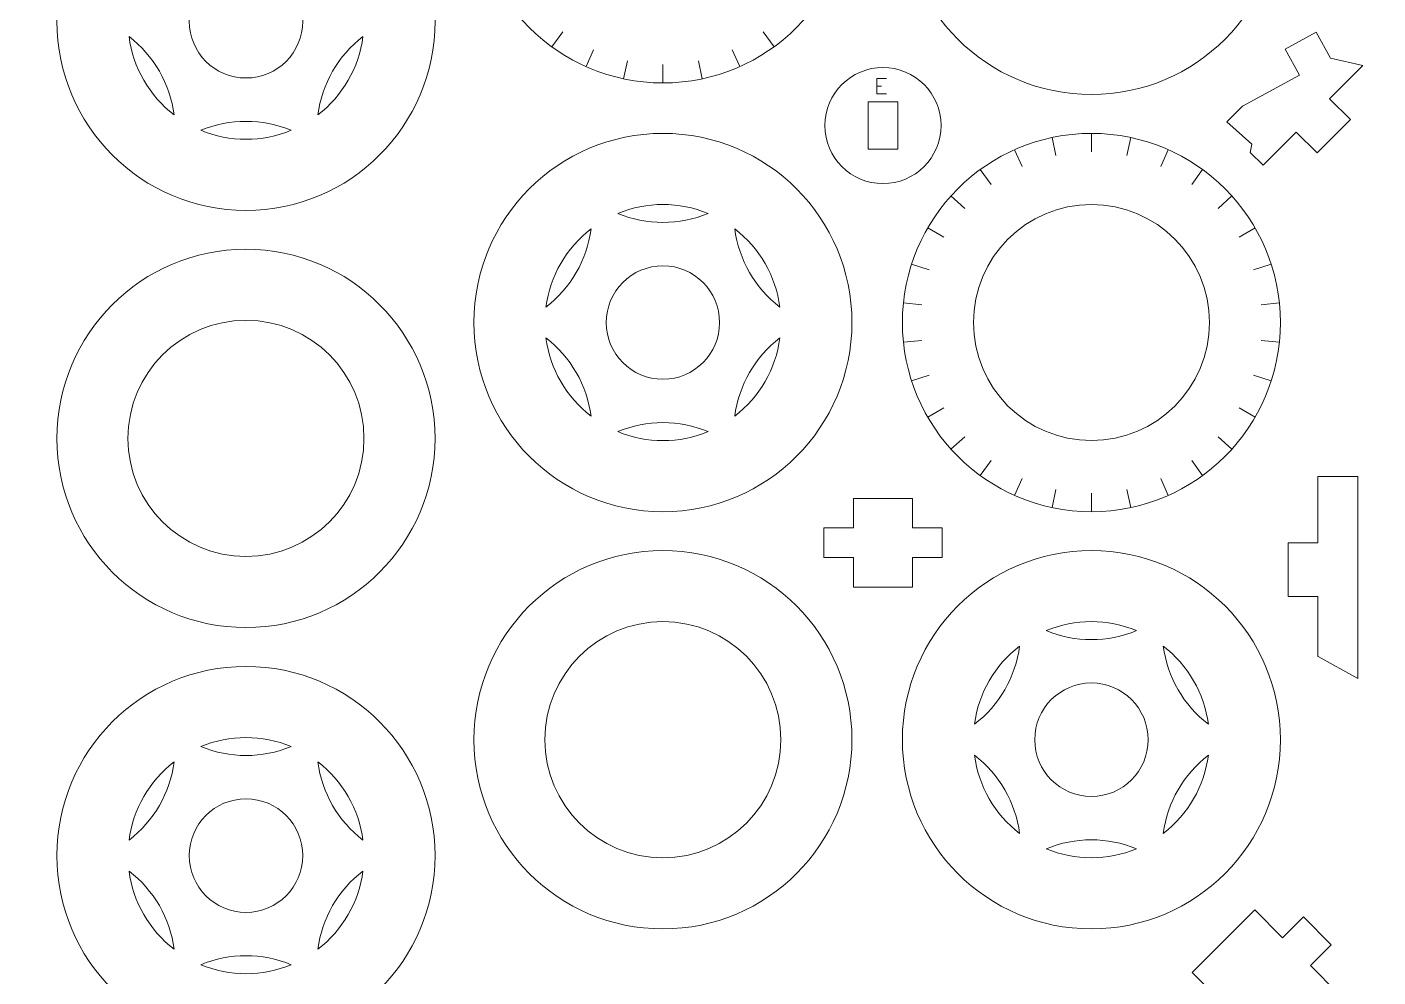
# Model space of a CAD drawing. Header units: centimetres. Extents: x -47.2 to 47.8, y -16.6 to 12.4.
# Drawn here: x -21.02 to -9.36, y -6.32 to 1.88 of the extents above; entities that cross this region are included whole.
import ezdxf

# ---------------------------------------------------------------- set-up
doc = ezdxf.new("R2010")
doc.units = ezdxf.units.CM
doc.header["$MEASUREMENT"] = 0
doc.layers.add('Camada 1', color=7, linetype='Continuous')

msp = doc.modelspace()

# ---------------------------------------------------------------- linework, layer by layer
at = {"layer": 'Camada 1', "color": 6, "lineweight": 9}
msp.add_open_spline([(-27.9276, 12.40298), (-27.9276, 12.40298), (-9.5276, 12.40298), (-9.5276, 12.40298), (-9.5276, 12.40298), (-9.3626, 12.40298), (-9.2276, 12.26798), (-9.2276, 12.10298), (-9.2276, 12.10298), (-9.2276, 12.10298), (-9.2276, -16.29702), (-9.2276, -16.29702), (-9.2276, -16.29702), (-9.2276, -16.46202), (-9.3626, -16.59702), (-9.5276, -16.59702), (-9.5276, -16.59702), (-9.5276, -16.59702), (-27.9276, -16.59702), (-27.9276, -16.59702), (-27.9276, -16.59702), (-28.0926, -16.59702), (-28.2276, -16.46202), (-28.2276, -16.29702), (-28.2276, -16.29702), (-28.2276, -16.29702), (-28.2276, 12.10298), (-28.2276, 12.10298), (-28.2276, 12.10298), (-28.2276, 12.26798), (-28.0926, 12.40298), (-27.9276, 12.40298)], degree=3, knots=[0, 0, 0, 0, 0.11111111, 0.11111111, 0.11111111, 0.11111111, 0.22222222, 0.22222222, 0.22222222, 0.22222222, 0.33333333, 0.33333333, 0.33333333, 0.33333333, 0.44444444, 0.44444444, 0.44444444, 0.44444444, 0.55555556, 0.55555556, 0.55555556, 0.55555556, 0.66666667, 0.66666667, 0.66666667, 0.66666667, 0.77777778, 0.77777778, 0.77777778, 0.77777778, 1, 1, 1, 1], dxfattribs=at)
at = {"layer": 'Camada 1', "color": 250, "lineweight": 9}
for points, knots in [([(-15.53287, 4.65827), (-14.6314, 4.65827), (-13.90064, 3.92749), (-13.90064, 3.02603), (-13.90064, 3.02603), (-13.90064, 2.12457), (-14.6314, 1.3938), (-15.53287, 1.3938), (-15.53287, 1.3938), (-16.43433, 1.3938), (-17.16509, 2.12457), (-17.16509, 3.02603), (-17.16509, 3.02603), (-17.16509, 3.92749), (-16.43433, 4.65827), (-15.53287, 4.65827)], [0, 0, 0, 0, 0.2, 0.2, 0.2, 0.2, 0.4, 0.4, 0.4, 0.4, 0.6, 0.6, 0.6, 0.6, 1, 1, 1, 1]), ([(-11.83287, 4.55826), (-10.9314, 4.55826), (-10.20064, 3.82749), (-10.20064, 2.92603), (-10.20064, 2.92603), (-10.20064, 2.02457), (-10.9314, 1.2938), (-11.83287, 1.2938), (-11.83287, 1.2938), (-12.73433, 1.2938), (-13.46509, 2.02457), (-13.46509, 2.92603), (-13.46509, 2.92603), (-13.46509, 3.82749), (-12.73433, 4.55826), (-11.83287, 4.55826)], [0, 0, 0, 0, 0.2, 0.2, 0.2, 0.2, 0.4, 0.4, 0.4, 0.4, 0.6, 0.6, 0.6, 0.6, 1, 1, 1, 1]), ([(-19.13287, 3.55827), (-18.2314, 3.55827), (-17.50064, 2.82749), (-17.50064, 1.92603), (-17.50064, 1.92603), (-17.50064, 1.02457), (-18.2314, 0.2938), (-19.13287, 0.2938), (-19.13287, 0.2938), (-20.03433, 0.2938), (-20.76509, 1.02457), (-20.76509, 1.92603), (-20.76509, 1.92603), (-20.76509, 2.82749), (-20.03433, 3.55827), (-19.13287, 3.55827)], [0, 0, 0, 0, 0.2, 0.2, 0.2, 0.2, 0.4, 0.4, 0.4, 0.4, 0.6, 0.6, 0.6, 0.6, 1, 1, 1, 1]), ([(-10.03738, 1.46102), (-10.03738, 1.46102), (-10.15983, 1.68467), (-10.15983, 1.68467), (-10.15983, 1.68467), (-10.15983, 1.68467), (-9.89146, 1.83168), (-9.89146, 1.83168), (-9.89146, 1.83168), (-9.89146, 1.83168), (-9.76901, 1.60802), (-9.76901, 1.60802), (-9.76901, 1.60802), (-9.76901, 1.60802), (-9.48947, 1.5445), (-9.48947, 1.5445), (-9.48947, 1.5445), (-9.48947, 1.5445), (-9.77667, 1.2573), (-9.77667, 1.2573), (-9.77667, 1.2573), (-9.77667, 1.2573), (-9.59634, 1.07696), (-9.59634, 1.07696), (-9.59634, 1.07696), (-9.59634, 1.07696), (-9.88354, 0.78977), (-9.88354, 0.78977), (-9.88354, 0.78977), (-9.88354, 0.78977), (-10.06387, 0.9701), (-10.06387, 0.9701), (-10.06387, 0.9701), (-10.06387, 0.9701), (-10.35107, 0.6829), (-10.35107, 0.6829), (-10.35107, 0.6829), (-10.35107, 0.6829), (-10.46337, 0.79465), (-10.46337, 0.79465), (-10.46337, 0.79465), (-10.46337, 0.79465), (-10.44706, 0.86646), (-10.44706, 0.86646), (-10.44706, 0.86646), (-10.44706, 0.86646), (-10.66246, 1.05746), (-10.66246, 1.05746), (-10.66246, 1.05746), (-10.66246, 1.05746), (-10.52819, 1.19177), (-10.52819, 1.19177), (-10.52819, 1.19177), (-10.52819, 1.19177), (-10.03738, 1.46102), (-10.03738, 1.46102)], [0, 0, 0, 0, 0.06666667, 0.06666667, 0.06666667, 0.06666667, 0.13333333, 0.13333333, 0.13333333, 0.13333333, 0.2, 0.2, 0.2, 0.2, 0.26666667, 0.26666667, 0.26666667, 0.26666667, 0.33333333, 0.33333333, 0.33333333, 0.33333333, 0.4, 0.4, 0.4, 0.4, 0.46666667, 0.46666667, 0.46666667, 0.46666667, 0.53333333, 0.53333333, 0.53333333, 0.53333333, 0.6, 0.6, 0.6, 0.6, 0.66666667, 0.66666667, 0.66666667, 0.66666667, 0.73333333, 0.73333333, 0.73333333, 0.73333333, 0.8, 0.8, 0.8, 0.8, 0.86666667, 0.86666667, 0.86666667, 0.86666667, 1, 1, 1, 1]), ([(-13.63287, 1.52723), (-13.35606, 1.52723), (-13.13167, 1.30284), (-13.13167, 1.02604), (-13.13167, 1.02604), (-13.13167, 0.74923), (-13.35606, 0.52484), (-13.63287, 0.52484), (-13.63287, 0.52484), (-13.90968, 0.52484), (-14.13407, 0.74923), (-14.13407, 1.02604), (-14.13407, 1.02604), (-14.13407, 1.30284), (-13.90968, 1.52723), (-13.63287, 1.52723)], [0, 0, 0, 0, 0.2, 0.2, 0.2, 0.2, 0.4, 0.4, 0.4, 0.4, 0.6, 0.6, 0.6, 0.6, 1, 1, 1, 1]), ([(-15.53287, 0.95827), (-14.63142, 0.95827), (-13.90064, 0.22749), (-13.90064, -0.67397), (-13.90064, -0.67397), (-13.90064, -1.57543), (-14.63142, -2.3062), (-15.53287, -2.3062), (-15.53287, -2.3062), (-16.43433, -2.3062), (-17.1651, -1.57543), (-17.1651, -0.67397), (-17.1651, -0.67397), (-17.1651, 0.22749), (-16.43433, 0.95827), (-15.53287, 0.95827)], [0, 0, 0, 0, 0.2, 0.2, 0.2, 0.2, 0.4, 0.4, 0.4, 0.4, 0.6, 0.6, 0.6, 0.6, 1, 1, 1, 1]), ([(-11.83287, 0.95827), (-10.93142, 0.95827), (-10.20064, 0.22749), (-10.20064, -0.67397), (-10.20064, -0.67397), (-10.20064, -1.57543), (-10.93142, -2.3062), (-11.83287, -2.3062), (-11.83287, -2.3062), (-12.73433, -2.3062), (-13.4651, -1.57543), (-13.4651, -0.67397), (-13.4651, -0.67397), (-13.4651, 0.22749), (-12.73433, 0.95827), (-11.83287, 0.95827)], [0, 0, 0, 0, 0.2, 0.2, 0.2, 0.2, 0.4, 0.4, 0.4, 0.4, 0.6, 0.6, 0.6, 0.6, 1, 1, 1, 1]), ([(-19.13287, -0.04174), (-18.23141, -0.04174), (-17.50064, -0.77251), (-17.50064, -1.67397), (-17.50064, -1.67397), (-17.50064, -2.57543), (-18.23141, -3.30619), (-19.13287, -3.30619), (-19.13287, -3.30619), (-20.03433, -3.30619), (-20.7651, -2.57543), (-20.7651, -1.67397), (-20.7651, -1.67397), (-20.7651, -0.77251), (-20.03433, -0.04174), (-19.13287, -0.04174)], [0, 0, 0, 0, 0.2, 0.2, 0.2, 0.2, 0.4, 0.4, 0.4, 0.4, 0.6, 0.6, 0.6, 0.6, 1, 1, 1, 1]), ([(-9.87899, -2.57544), (-9.87899, -2.57544), (-9.87899, -2.00202), (-9.87899, -2.00202), (-9.87899, -2.00202), (-9.87899, -2.00202), (-9.53175, -2.00203), (-9.53175, -2.00203), (-9.53175, -2.00203), (-9.53175, -2.00203), (-9.53175, -3.74591), (-9.53175, -3.74591), (-9.53175, -3.74591), (-9.53175, -3.74591), (-9.87613, -3.55688), (-9.87613, -3.55688), (-9.87613, -3.55688), (-9.87613, -3.55688), (-9.879, -3.55688), (-9.879, -3.55688), (-9.879, -3.55688), (-9.879, -3.55688), (-9.87899, -3.0386), (-9.87899, -3.0386), (-9.87899, -3.0386), (-9.87899, -3.0386), (-10.134, -3.0386), (-10.134, -3.0386), (-10.134, -3.0386), (-10.134, -3.0386), (-10.134, -2.57544), (-10.134, -2.57544), (-10.134, -2.57544), (-10.134, -2.57544), (-9.87899, -2.57544), (-9.87899, -2.57544)], [0, 0, 0, 0, 0.1, 0.1, 0.1, 0.1, 0.2, 0.2, 0.2, 0.2, 0.3, 0.3, 0.3, 0.3, 0.4, 0.4, 0.4, 0.4, 0.5, 0.5, 0.5, 0.5, 0.6, 0.6, 0.6, 0.6, 0.7, 0.7, 0.7, 0.7, 0.8, 0.8, 0.8, 0.8, 1, 1, 1, 1]), ([(-14.14294, -2.44645), (-14.14294, -2.44645), (-14.14294, -2.70148), (-14.14294, -2.70148), (-14.14294, -2.70148), (-14.14294, -2.70148), (-13.88791, -2.70148), (-13.88791, -2.70148), (-13.88791, -2.70148), (-13.88791, -2.70148), (-13.88791, -2.95652), (-13.88791, -2.95652), (-13.88791, -2.95652), (-13.88791, -2.95652), (-13.37784, -2.95652), (-13.37784, -2.95652), (-13.37784, -2.95652), (-13.37784, -2.95652), (-13.37784, -2.70148), (-13.37784, -2.70148), (-13.37784, -2.70148), (-13.37784, -2.70148), (-13.1228, -2.70148), (-13.1228, -2.70148), (-13.1228, -2.70148), (-13.1228, -2.70148), (-13.1228, -2.44645), (-13.1228, -2.44645), (-13.1228, -2.44645), (-13.1228, -2.44645), (-13.37784, -2.44645), (-13.37784, -2.44645), (-13.37784, -2.44645), (-13.37784, -2.44645), (-13.37784, -2.19142), (-13.37784, -2.19142), (-13.37784, -2.19142), (-13.37784, -2.19142), (-13.88791, -2.19142), (-13.88791, -2.19142), (-13.88791, -2.19142), (-13.88791, -2.19142), (-13.88791, -2.44645), (-13.88791, -2.44645), (-13.88791, -2.44645), (-13.88791, -2.44645), (-14.14294, -2.44645), (-14.14294, -2.44645)], [0, 0, 0, 0, 0.07692308, 0.07692308, 0.07692308, 0.07692308, 0.15384615, 0.15384615, 0.15384615, 0.15384615, 0.23076923, 0.23076923, 0.23076923, 0.23076923, 0.30769231, 0.30769231, 0.30769231, 0.30769231, 0.38461538, 0.38461538, 0.38461538, 0.38461538, 0.46153846, 0.46153846, 0.46153846, 0.46153846, 0.53846154, 0.53846154, 0.53846154, 0.53846154, 0.61538462, 0.61538462, 0.61538462, 0.61538462, 0.69230769, 0.69230769, 0.69230769, 0.69230769, 0.76923077, 0.76923077, 0.76923077, 0.76923077, 0.84615385, 0.84615385, 0.84615385, 0.84615385, 1, 1, 1, 1]), ([(-15.53287, -2.64174), (-14.63141, -2.64174), (-13.90064, -3.37251), (-13.90064, -4.27397), (-13.90064, -4.27397), (-13.90064, -5.17543), (-14.63141, -5.90619), (-15.53287, -5.90619), (-15.53287, -5.90619), (-16.43433, -5.90619), (-17.1651, -5.17543), (-17.1651, -4.27397), (-17.1651, -4.27397), (-17.1651, -3.37251), (-16.43433, -2.64174), (-15.53287, -2.64174)], [0, 0, 0, 0, 0.2, 0.2, 0.2, 0.2, 0.4, 0.4, 0.4, 0.4, 0.6, 0.6, 0.6, 0.6, 1, 1, 1, 1]), ([(-11.83287, -2.64173), (-10.93141, -2.64173), (-10.20064, -3.37251), (-10.20064, -4.27397), (-10.20064, -4.27397), (-10.20064, -5.17543), (-10.93141, -5.9062), (-11.83287, -5.9062), (-11.83287, -5.9062), (-12.73433, -5.9062), (-13.4651, -5.17543), (-13.4651, -4.27397), (-13.4651, -4.27397), (-13.4651, -3.37251), (-12.73433, -2.64173), (-11.83287, -2.64173)], [0, 0, 0, 0, 0.2, 0.2, 0.2, 0.2, 0.4, 0.4, 0.4, 0.4, 0.6, 0.6, 0.6, 0.6, 1, 1, 1, 1]), ([(-19.13287, -3.64174), (-18.23141, -3.64174), (-17.50064, -4.37251), (-17.50064, -5.27397), (-17.50064, -5.27397), (-17.50064, -6.17543), (-18.23141, -6.9062), (-19.13287, -6.9062), (-19.13287, -6.9062), (-20.03433, -6.9062), (-20.7651, -6.17543), (-20.7651, -5.27397), (-20.7651, -5.27397), (-20.7651, -4.37251), (-20.03433, -3.64174), (-19.13287, -3.64174)], [0, 0, 0, 0, 0.2, 0.2, 0.2, 0.2, 0.4, 0.4, 0.4, 0.4, 0.6, 0.6, 0.6, 0.6, 1, 1, 1, 1]), ([(-10.18258, -5.98322), (-10.18258, -5.98322), (-10.42303, -5.74277), (-10.42303, -5.74277), (-10.42303, -5.74277), (-10.42303, -5.74277), (-10.96405, -6.28379), (-10.96405, -6.28379), (-10.96405, -6.28379), (-10.96405, -6.28379), (-10.7236, -6.52424), (-10.7236, -6.52424), (-10.7236, -6.52424), (-10.7236, -6.52424), (-10.90394, -6.70458), (-10.90394, -6.70458), (-10.90394, -6.70458), (-10.90394, -6.70458), (-10.66349, -6.94504), (-10.66349, -6.94504), (-10.66349, -6.94504), (-10.66349, -6.94504), (-10.48315, -6.7647), (-10.48315, -6.7647), (-10.48315, -6.7647), (-10.48315, -6.7647), (-10.2427, -7.00515), (-10.2427, -7.00515), (-10.2427, -7.00515), (-10.2427, -7.00515), (-9.70168, -6.46413), (-9.70168, -6.46413), (-9.70168, -6.46413), (-9.70168, -6.46413), (-9.94213, -6.22367), (-9.94213, -6.22367), (-9.94213, -6.22367), (-9.94213, -6.22367), (-9.7618, -6.04334), (-9.7618, -6.04334), (-9.7618, -6.04334), (-9.7618, -6.04334), (-10.00225, -5.80289), (-10.00225, -5.80289), (-10.00225, -5.80289), (-10.00225, -5.80289), (-10.18258, -5.98322), (-10.18258, -5.98322)], [0, 0, 0, 0, 0.07692308, 0.07692308, 0.07692308, 0.07692308, 0.15384615, 0.15384615, 0.15384615, 0.15384615, 0.23076923, 0.23076923, 0.23076923, 0.23076923, 0.30769231, 0.30769231, 0.30769231, 0.30769231, 0.38461538, 0.38461538, 0.38461538, 0.38461538, 0.46153846, 0.46153846, 0.46153846, 0.46153846, 0.53846154, 0.53846154, 0.53846154, 0.53846154, 0.61538462, 0.61538462, 0.61538462, 0.61538462, 0.69230769, 0.69230769, 0.69230769, 0.69230769, 0.76923077, 0.76923077, 0.76923077, 0.76923077, 0.84615385, 0.84615385, 0.84615385, 0.84615385, 1, 1, 1, 1])]:
    msp.add_open_spline(points, degree=3, knots=knots, dxfattribs=at)
at = {"layer": 'Camada 1', "color": 114, "lineweight": 9}
for points, knots in [([(-19.13287, 2.41568), (-18.86245, 2.41568), (-18.64322, 2.19645), (-18.64322, 1.92603), (-18.64322, 1.92603), (-18.64322, 1.65561), (-18.86245, 1.4364), (-19.13287, 1.4364), (-19.13287, 1.4364), (-19.40328, 1.4364), (-19.6225, 1.65561), (-19.6225, 1.92603), (-19.6225, 1.92603), (-19.6225, 2.19645), (-19.40328, 2.41568), (-19.13287, 2.41568)], [0, 0, 0, 0, 0.2, 0.2, 0.2, 0.2, 0.4, 0.4, 0.4, 0.4, 0.6, 0.6, 0.6, 0.6, 1, 1, 1, 1]), ([(-20.14298, 1.79306), (-20.10771, 1.52516), (-19.96747, 1.28223), (-19.75311, 1.11775), (-19.75311, 1.11775), (-19.78837, 1.38563), (-19.92862, 1.62856), (-20.14298, 1.79306)], [0, 0, 0, 0, 0.33333333, 0.33333333, 0.33333333, 0.33333333, 1, 1, 1, 1]), ([(-18.51264, 1.11775), (-18.29828, 1.28223), (-18.15801, 1.52515), (-18.12275, 1.79304), (-18.12275, 1.79304), (-18.3371, 1.62856), (-18.47735, 1.38563), (-18.51264, 1.11775)], [0, 0, 0, 0, 0.33333333, 0.33333333, 0.33333333, 0.33333333, 1, 1, 1, 1]), ([(-13.50516, 1.23055), (-13.50516, 1.23055), (-13.50516, 0.8225), (-13.50516, 0.8225), (-13.50516, 0.8225), (-13.50516, 0.8225), (-13.7602, 0.8225), (-13.7602, 0.8225), (-13.7602, 0.8225), (-13.7602, 0.8225), (-13.7602, 1.23055), (-13.7602, 1.23055), (-13.7602, 1.23055), (-13.7602, 1.23055), (-13.50516, 1.23055), (-13.50516, 1.23055)], [0, 0, 0, 0, 0.2, 0.2, 0.2, 0.2, 0.4, 0.4, 0.4, 0.4, 0.6, 0.6, 0.6, 0.6, 1, 1, 1, 1]), ([(-19.52275, 0.98476), (-19.27312, 0.88135), (-18.99262, 0.88134), (-18.74298, 0.98474), (-18.74298, 0.98474), (-18.99262, 1.08815), (-19.27312, 1.08815), (-19.52275, 0.98476)], [0, 0, 0, 0, 0.33333333, 0.33333333, 0.33333333, 0.33333333, 1, 1, 1, 1]), ([(-15.14299, 0.26732), (-15.39264, 0.37071), (-15.67314, 0.37071), (-15.92277, 0.26732), (-15.92277, 0.26732), (-15.67314, 0.16392), (-15.39264, 0.16392), (-15.14299, 0.26732)], [0, 0, 0, 0, 0.33333333, 0.33333333, 0.33333333, 0.33333333, 1, 1, 1, 1]), ([(-11.83286, 0.34487), (-11.27018, 0.34487), (-10.81403, -0.11127), (-10.81403, -0.67396), (-10.81403, -0.67396), (-10.81403, -1.23664), (-11.27018, -1.69278), (-11.83286, -1.69278), (-11.83286, -1.69278), (-12.39554, -1.69278), (-12.85169, -1.23664), (-12.85169, -0.67396), (-12.85169, -0.67396), (-12.85169, -0.11127), (-12.39554, 0.34487), (-11.83286, 0.34487)], [0, 0, 0, 0, 0.2, 0.2, 0.2, 0.2, 0.4, 0.4, 0.4, 0.4, 0.6, 0.6, 0.6, 0.6, 1, 1, 1, 1]), ([(-16.15309, 0.13433), (-16.36747, -0.03016), (-16.50772, -0.27306), (-16.543, -0.54097), (-16.543, -0.54097), (-16.32862, -0.37647), (-16.18837, -0.13356), (-16.15309, 0.13433)], [0, 0, 0, 0, 0.33333333, 0.33333333, 0.33333333, 0.33333333, 1, 1, 1, 1]), ([(-14.52276, -0.54098), (-14.55803, -0.27309), (-14.69828, -0.03016), (-14.91264, 0.13434), (-14.91264, 0.13434), (-14.87737, -0.13356), (-14.73712, -0.37647), (-14.52276, -0.54098)], [0, 0, 0, 0, 0.33333333, 0.33333333, 0.33333333, 0.33333333, 1, 1, 1, 1]), ([(-15.53287, -0.18432), (-15.26245, -0.18432), (-15.04323, -0.40355), (-15.04323, -0.67397), (-15.04323, -0.67397), (-15.04323, -0.94439), (-15.26245, -1.1636), (-15.53287, -1.1636), (-15.53287, -1.1636), (-15.8033, -1.1636), (-16.02251, -0.94439), (-16.02251, -0.67397), (-16.02251, -0.67397), (-16.02251, -0.40355), (-15.8033, -0.18432), (-15.53287, -0.18432)], [0, 0, 0, 0, 0.2, 0.2, 0.2, 0.2, 0.4, 0.4, 0.4, 0.4, 0.6, 0.6, 0.6, 0.6, 1, 1, 1, 1]), ([(-19.13286, -0.65512), (-18.57019, -0.65512), (-18.11404, -1.11127), (-18.11404, -1.67396), (-18.11404, -1.67396), (-18.11404, -2.23663), (-18.57019, -2.69278), (-19.13286, -2.69278), (-19.13286, -2.69278), (-19.69555, -2.69278), (-20.1517, -2.23663), (-20.1517, -1.67396), (-20.1517, -1.67396), (-20.1517, -1.11127), (-19.69555, -0.65512), (-19.13286, -0.65512)], [0, 0, 0, 0, 0.2, 0.2, 0.2, 0.2, 0.4, 0.4, 0.4, 0.4, 0.6, 0.6, 0.6, 0.6, 1, 1, 1, 1]), ([(-16.54299, -0.80694), (-16.50772, -1.07484), (-16.36748, -1.31777), (-16.15311, -1.48225), (-16.15311, -1.48225), (-16.18838, -1.21437), (-16.32863, -0.97144), (-16.54299, -0.80694)], [0, 0, 0, 0, 0.33333333, 0.33333333, 0.33333333, 0.33333333, 1, 1, 1, 1]), ([(-14.91265, -1.48225), (-14.69828, -1.31777), (-14.55802, -1.07485), (-14.52275, -0.80696), (-14.52275, -0.80696), (-14.73711, -0.97144), (-14.87736, -1.21437), (-14.91265, -1.48225)], [0, 0, 0, 0, 0.33333333, 0.33333333, 0.33333333, 0.33333333, 1, 1, 1, 1]), ([(-15.92276, -1.61524), (-15.67314, -1.71865), (-15.39262, -1.71866), (-15.14299, -1.61526), (-15.14299, -1.61526), (-15.39262, -1.51185), (-15.67312, -1.51185), (-15.92276, -1.61524)], [0, 0, 0, 0, 0.33333333, 0.33333333, 0.33333333, 0.33333333, 1, 1, 1, 1]), ([(-15.53286, -3.25512), (-14.97018, -3.25512), (-14.51403, -3.71127), (-14.51403, -4.27396), (-14.51403, -4.27396), (-14.51403, -4.83663), (-14.97018, -5.29278), (-15.53286, -5.29278), (-15.53286, -5.29278), (-16.09555, -5.29278), (-16.55169, -4.83663), (-16.55169, -4.27396), (-16.55169, -4.27396), (-16.55169, -3.71127), (-16.09555, -3.25512), (-15.53286, -3.25512)], [0, 0, 0, 0, 0.2, 0.2, 0.2, 0.2, 0.4, 0.4, 0.4, 0.4, 0.6, 0.6, 0.6, 0.6, 1, 1, 1, 1]), ([(-11.44299, -3.33268), (-11.69263, -3.22929), (-11.97313, -3.22929), (-12.22277, -3.33268), (-12.22277, -3.33268), (-11.97313, -3.43608), (-11.69263, -3.43608), (-11.44299, -3.33268)], [0, 0, 0, 0, 0.33333333, 0.33333333, 0.33333333, 0.33333333, 1, 1, 1, 1]), ([(-12.45309, -3.46567), (-12.66746, -3.63016), (-12.80773, -3.87306), (-12.84299, -4.14097), (-12.84299, -4.14097), (-12.62863, -3.97647), (-12.48838, -3.73356), (-12.45309, -3.46567)], [0, 0, 0, 0, 0.33333333, 0.33333333, 0.33333333, 0.33333333, 1, 1, 1, 1]), ([(-10.82276, -4.14098), (-10.85803, -3.87309), (-10.99828, -3.63016), (-11.21264, -3.46566), (-11.21264, -3.46566), (-11.17737, -3.73356), (-11.03712, -3.97647), (-10.82276, -4.14098)], [0, 0, 0, 0, 0.33333333, 0.33333333, 0.33333333, 0.33333333, 1, 1, 1, 1]), ([(-11.83287, -3.78432), (-11.56245, -3.78432), (-11.34323, -4.00355), (-11.34323, -4.27397), (-11.34323, -4.27397), (-11.34323, -4.54439), (-11.56245, -4.7636), (-11.83287, -4.7636), (-11.83287, -4.7636), (-12.10329, -4.7636), (-12.32252, -4.54439), (-12.32252, -4.27397), (-12.32252, -4.27397), (-12.32252, -4.00355), (-12.10329, -3.78432), (-11.83287, -3.78432)], [0, 0, 0, 0, 0.2, 0.2, 0.2, 0.2, 0.4, 0.4, 0.4, 0.4, 0.6, 0.6, 0.6, 0.6, 1, 1, 1, 1]), ([(-18.743, -4.33269), (-18.99263, -4.22929), (-19.27313, -4.22929), (-19.52277, -4.33269), (-19.52277, -4.33269), (-19.27313, -4.43608), (-18.99263, -4.43608), (-18.743, -4.33269)], [0, 0, 0, 0, 0.33333333, 0.33333333, 0.33333333, 0.33333333, 1, 1, 1, 1]), ([(-12.84298, -4.40694), (-12.80773, -4.67484), (-12.66749, -4.91777), (-12.45311, -5.08225), (-12.45311, -5.08225), (-12.48838, -4.81437), (-12.62863, -4.57144), (-12.84298, -4.40694)], [0, 0, 0, 0, 0.33333333, 0.33333333, 0.33333333, 0.33333333, 1, 1, 1, 1]), ([(-11.21266, -5.08225), (-10.99828, -4.91777), (-10.85802, -4.67485), (-10.82275, -4.40696), (-10.82275, -4.40696), (-11.03712, -4.57144), (-11.17737, -4.81437), (-11.21266, -5.08225)], [0, 0, 0, 0, 0.33333333, 0.33333333, 0.33333333, 0.33333333, 1, 1, 1, 1]), ([(-19.75309, -4.46567), (-19.96747, -4.63016), (-20.10773, -4.87306), (-20.14299, -5.14097), (-20.14299, -5.14097), (-19.92862, -4.97647), (-19.78837, -4.73356), (-19.75309, -4.46567)], [0, 0, 0, 0, 0.33333333, 0.33333333, 0.33333333, 0.33333333, 1, 1, 1, 1]), ([(-18.12276, -5.14098), (-18.15803, -4.87309), (-18.29828, -4.63016), (-18.51264, -4.46566), (-18.51264, -4.46566), (-18.47737, -4.73356), (-18.33712, -4.97647), (-18.12276, -5.14098)], [0, 0, 0, 0, 0.33333333, 0.33333333, 0.33333333, 0.33333333, 1, 1, 1, 1]), ([(-19.13287, -4.78432), (-18.86245, -4.78432), (-18.64323, -5.00355), (-18.64323, -5.27397), (-18.64323, -5.27397), (-18.64323, -5.54439), (-18.86245, -5.7636), (-19.13287, -5.7636), (-19.13287, -5.7636), (-19.40329, -5.7636), (-19.62251, -5.54439), (-19.62251, -5.27397), (-19.62251, -5.27397), (-19.62251, -5.00355), (-19.40329, -4.78432), (-19.13287, -4.78432)], [0, 0, 0, 0, 0.2, 0.2, 0.2, 0.2, 0.4, 0.4, 0.4, 0.4, 0.6, 0.6, 0.6, 0.6, 1, 1, 1, 1]), ([(-12.22277, -5.21524), (-11.97313, -5.31865), (-11.69262, -5.31866), (-11.44299, -5.21526), (-11.44299, -5.21526), (-11.69262, -5.11185), (-11.97312, -5.11185), (-12.22277, -5.21524)], [0, 0, 0, 0, 0.33333333, 0.33333333, 0.33333333, 0.33333333, 1, 1, 1, 1]), ([(-20.14298, -5.40695), (-20.10773, -5.67484), (-19.96748, -5.91777), (-19.75312, -6.08225), (-19.75312, -6.08225), (-19.78838, -5.81437), (-19.92863, -5.57144), (-20.14298, -5.40695)], [0, 0, 0, 0, 0.33333333, 0.33333333, 0.33333333, 0.33333333, 1, 1, 1, 1]), ([(-18.51265, -6.08225), (-18.29828, -5.91777), (-18.15803, -5.67485), (-18.12275, -5.40696), (-18.12275, -5.40696), (-18.33711, -5.57144), (-18.47736, -5.81437), (-18.51265, -6.08225)], [0, 0, 0, 0, 0.33333333, 0.33333333, 0.33333333, 0.33333333, 1, 1, 1, 1]), ([(-19.52276, -6.21524), (-19.27313, -6.31865), (-18.99262, -6.31866), (-18.743, -6.21525), (-18.743, -6.21525), (-18.99262, -6.11185), (-19.27312, -6.11185), (-19.52276, -6.21524)], [0, 0, 0, 0, 0.33333333, 0.33333333, 0.33333333, 0.33333333, 1, 1, 1, 1])]:
    msp.add_open_spline(points, degree=3, knots=knots, dxfattribs=at)
at = {"layer": 'Camada 1', "color": 5, "lineweight": 9}
for points in [[(-16.49226, 1.70553), (-16.49226, 1.70553), (-16.39846, 1.83463), (-16.39846, 1.83463)], [(-14.57346, 1.70555), (-14.57346, 1.70555), (-14.66726, 1.83463), (-14.66726, 1.83463)], [(-16.19674, 1.53493), (-16.19674, 1.53493), (-16.13184, 1.68071), (-16.13184, 1.68071)], [(-14.86896, 1.53494), (-14.86896, 1.53494), (-14.93388, 1.68071), (-14.93388, 1.68071)], [(-15.87222, 1.42949), (-15.87222, 1.42949), (-15.83905, 1.58556), (-15.83905, 1.58556)], [(-15.53286, 1.39381), (-15.53286, 1.39381), (-15.53287, 1.55339), (-15.53287, 1.55339)], [(-15.1935, 1.42949), (-15.1935, 1.42949), (-15.22668, 1.58556), (-15.22668, 1.58556)], [(-13.68539, 1.36525), (-13.68539, 1.36525), (-13.64405, 1.36525), (-13.64405, 1.36525)], [(-11.83287, 0.95827), (-11.83287, 0.95827), (-11.83287, 0.79867), (-11.83287, 0.79867)], [(-12.49676, 0.81714), (-12.49676, 0.81714), (-12.43185, 0.67136), (-12.43185, 0.67136)], [(-12.17224, 0.9226), (-12.17224, 0.9226), (-12.13905, 0.7665), (-12.13905, 0.7665)], [(-11.49354, 0.9226), (-11.49354, 0.9226), (-11.5267, 0.7665), (-11.5267, 0.7665)], [(-11.169, 0.81715), (-11.169, 0.81715), (-11.23389, 0.67136), (-11.23389, 0.67136)], [(-12.79227, 0.64653), (-12.79227, 0.64653), (-12.69847, 0.51743), (-12.69847, 0.51743)], [(-10.87349, 0.64655), (-10.87349, 0.64655), (-10.96727, 0.51743), (-10.96727, 0.51743)], [(-13.04585, 0.41821), (-13.04585, 0.41821), (-12.92726, 0.31142), (-12.92726, 0.31142)], [(-10.61991, 0.41822), (-10.61991, 0.41822), (-10.73848, 0.31142), (-10.73848, 0.31142)], [(-13.24642, 0.14214), (-13.24642, 0.14214), (-13.10822, 0.06235), (-13.10822, 0.06235)], [(-10.41933, 0.14217), (-10.41933, 0.14217), (-10.55752, 0.06235), (-10.55752, 0.06235)], [(-13.38521, -0.16959), (-13.38521, -0.16959), (-13.23345, -0.21889), (-13.23345, -0.21889)], [(-10.28055, -0.16955), (-10.28055, -0.16955), (-10.4323, -0.21889), (-10.4323, -0.21889)], [(-13.45615, -0.50336), (-13.45615, -0.50336), (-13.29745, -0.52004), (-13.29745, -0.52004)], [(-10.20959, -0.50333), (-10.20959, -0.50333), (-10.36829, -0.52004), (-10.36829, -0.52004)], [(-13.45615, -0.84458), (-13.45615, -0.84458), (-13.29745, -0.82791), (-13.29745, -0.82791)], [(-10.20959, -0.84455), (-10.20959, -0.84455), (-10.36829, -0.82791), (-10.36829, -0.82791)], [(-13.3852, -1.17836), (-13.3852, -1.17836), (-13.23345, -1.12904), (-13.23345, -1.12904)], [(-10.28053, -1.17832), (-10.28053, -1.17832), (-10.4323, -1.12904), (-10.4323, -1.12904)], [(-13.24642, -1.49009), (-13.24642, -1.49009), (-13.10822, -1.4103), (-13.10822, -1.4103)], [(-10.41932, -1.49006), (-10.41932, -1.49006), (-10.55752, -1.4103), (-10.55752, -1.4103)], [(-13.04584, -1.76614), (-13.04584, -1.76614), (-12.92726, -1.65936), (-12.92726, -1.65936)], [(-10.61988, -1.76612), (-10.61988, -1.76612), (-10.73848, -1.65936), (-10.73848, -1.65936)], [(-12.79226, -1.99447), (-12.79226, -1.99447), (-12.69847, -1.86537), (-12.69847, -1.86537)], [(-10.87346, -1.99445), (-10.87346, -1.99445), (-10.96727, -1.86537), (-10.96727, -1.86537)], [(-12.49675, -2.16507), (-12.49675, -2.16507), (-12.43185, -2.01929), (-12.43185, -2.01929)], [(-11.16898, -2.16506), (-11.16898, -2.16506), (-11.23389, -2.01929), (-11.23389, -2.01929)], [(-12.17222, -2.27051), (-12.17222, -2.27051), (-12.13905, -2.11444), (-12.13905, -2.11444)], [(-11.83286, -2.30619), (-11.83286, -2.30619), (-11.83287, -2.14661), (-11.83287, -2.14661)], [(-11.4935, -2.27051), (-11.4935, -2.27051), (-11.5267, -2.11444), (-11.5267, -2.11444)]]:
    msp.add_open_spline(points, degree=3, dxfattribs=at)
msp.add_open_spline([(-13.60271, 1.29828), (-13.60271, 1.29828), (-13.68539, 1.29828), (-13.68539, 1.29828), (-13.68539, 1.29828), (-13.68539, 1.29828), (-13.68539, 1.43223), (-13.68539, 1.43223), (-13.68539, 1.43223), (-13.68539, 1.43223), (-13.60271, 1.43223), (-13.60271, 1.43223)], degree=3, knots=[0, 0, 0, 0, 0.25, 0.25, 0.25, 0.25, 0.5, 0.5, 0.5, 0.5, 1, 1, 1, 1], dxfattribs=at)

doc.saveas('drawing.dxf')
